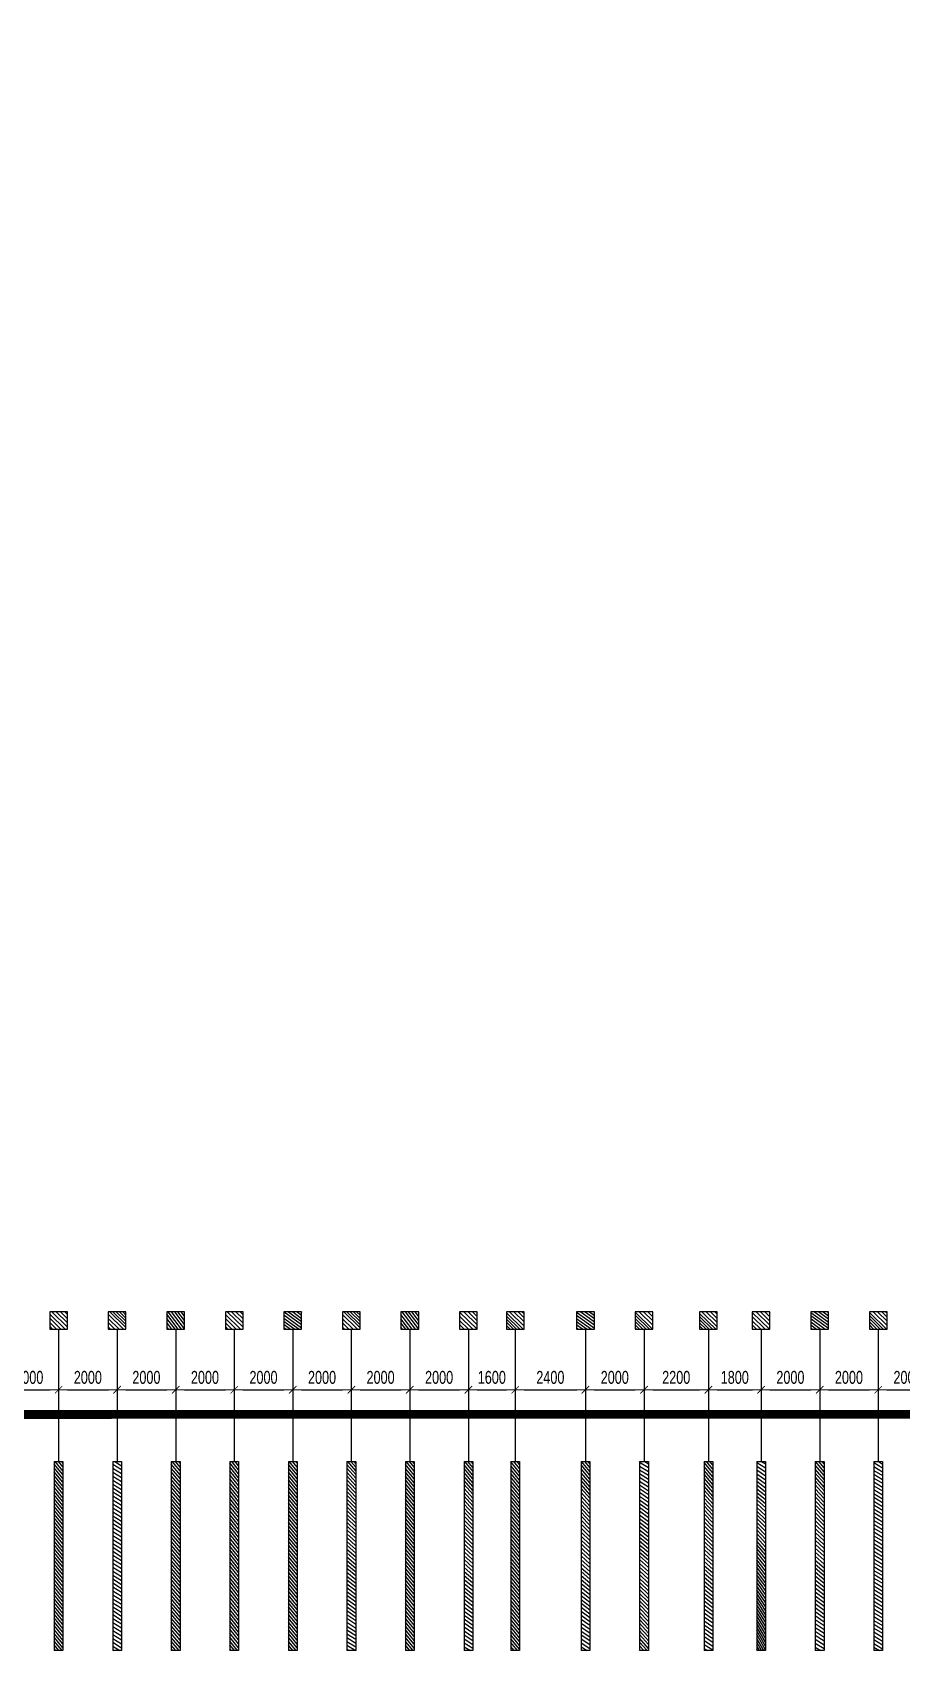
# Model space of a CAD drawing. Header units: millimetres. Extents: x -10588 to 227988, y -10588 to 100488.
# Drawn here: x 19005 to 48700, y -10588 to 44698 of the extents above; entities that cross this region are included whole.
import ezdxf

# ---------------------------------------------------------------- set-up
doc = ezdxf.new("R2010")
doc.units = ezdxf.units.MM
doc.linetypes.add('X-SITE$0$ACAD_ISO05W100', pattern=[33, 24, -3, 0, -3, 0, -3])
doc.layers.get('0').update_dxf_attribs({"lineweight": 20})
doc.layers.get('Defpoints').update_dxf_attribs({"color": 151, "lineweight": 9})
for name, color, linetype, lineweight in [('@@hatch - giaothong', 253, 'Continuous', 9), ('Landscape$0$A-HATCH', 252, 'Continuous', 18), ('NDC_S_DIM', 1, 'Continuous', 15)]:
    doc.layers.add(name, color=color, linetype=linetype, lineweight=lineweight)
doc.layers.add('A-SYM', color=7, linetype='Continuous')
doc.layers.add('X-SITE$0$A-SITE', color=2, linetype='X-SITE$0$ACAD_ISO05W100')
doc.styles.add('NDC_DIM', font='', dxfattribs={"width": 0.75})
doc.styles.get('NDC_DIM').set_extended_font_data('Dotum')
doc.dimstyles.new('NDC_dim_200', dxfattribs={"dimscale": 200, "dimtxt": 2.2, "dimasz": 1.5, "dimexe": 1.5, "dimexo": 2.5, "dimgap": 1, "dimtad": 1, "dimdec": 0, "dimzin": 0, "dimdsep": 46, "dimtxsty": 'NDC_DIM', "dimblk": 'DIMMARK', "dimcen": 0.09, "dimdle": 1.2, "dimclrd": 1, "dimclre": 1, "dimclrt": 3, "dimadec": 0, "dimazin": 0, "dimtfac": 1, "dimtdec": 0, "dimtix": 1, "dimtofl": 0, "dimtmove": 0, "dimatfit": 3, "dimfxl": 6, "dimfxlon": 1, "dimtolj": 1, "dimtzin": 0, "dimarcsym": 0})

# ---------------------------------------------------------------- blocks, each defined once
blk = doc.blocks.new('X-SITE')
at = {"layer": 'X-SITE$0$A-SITE', "const_width": 300}
blk.add_lwpolyline([(263891.6972274575, 94374.2868733796), (233890.9167651925, 124374.1597342881), (41048.81672237301, 124371.2061076554), (41031.4772981205, 26050.13213352286), (263893.9970330987, 26073.53728202902)], close=True, dxfattribs=at)
blk = doc.blocks.new('Neo_Samwoo')
at = {"layer": '@@hatch - giaothong', "lineweight": -3, "transparency": 33554559}
h = blk.add_hatch(dxfattribs=at)
h.set_pattern_fill('ANSI31', color=3, scale=750.0000000000002, angle=90.00000000000001)
h.set_pattern_definition([(135, (1742590341.413357, -434066229.3020579), (-66.29126073623884, -66.29126073623887), [])])
h.paths.add_polyline_path([(-302.44442273397, 0), (-302.44442273397, -584.009388985578), (302.44442273397, -584.009388985578), (302.44442273397, 0)])
h.paths.add_polyline_path([(150.0000001396984, 10987.54396887041), (-150.0000001396984, 10987.54396887041), (-150.0000001396984, 4527.282461116556), (150.0000001396984, 4527.282461116556)])
at = {"layer": 'Landscape$0$A-HATCH', "color": 1, "lineweight": -3}
for p, q in [((-150.0000001396984, 4527.282461116556), (-150.0000001396984, 10987.54396887041)), ((-150.0000001396984, 10987.54396887041), (150.0000001396984, 10987.54396887041)), ((150.0000001396984, 4527.282461116556), (150.0000001396984, 10987.54396887041)), ((150.0000001396984, 4527.282461116556), (-150.0000001396984, 4527.282461116556)), ((0, 0), (3.492459654808044e-07, 4527.282461116556)), ((302.44442273397, 0), (-302.44442273397, 0)), ((-302.44442273397, 0), (-302.44442273397, -584.009388985578)), ((302.44442273397, -584.009388985578), (302.44442273397, 0)), ((-302.44442273397, -584.009388985578), (302.44442273397, -584.009388985578))]:
    blk.add_line(p, q, dxfattribs=at)
blk = doc.blocks.new('DIMMARK')
at = {"layer": 'NDC_S_DIM', "color": 1}
blk.add_line((-1.5, 0), (1, 0), dxfattribs=at)
at = {"layer": 'NDC_S_DIM', "color": 2, "const_width": 0.1}
blk.add_lwpolyline([(-0.4242640687119285, -0.4242640687119285), (0.4242640687119285, 0.4242640687119285)], dxfattribs=at)
blk = doc.blocks.new('*D2600')
at = {"layer": 'Defpoints', "color": 0, "transparency": 16777216}
for p in [(17899.9999998897, -1069.454675665416), (19899.99999988976, -1069.454675819696), (19899.99999988976, -1674.894947533816)]:
    blk.add_point(p, dxfattribs=at)
at = {"layer": 'NDC_S_DIM', "color": 1, "lineweight": -2, "transparency": 16777216}
for p, q in [((17899.9999998897, -1569.454675665416), (17899.9999998897, -1974.894947533816)), ((19899.99999988976, -1569.454675819696), (19899.99999988976, -1974.894947533816)), ((18199.9999998897, -1674.894947533816), (19599.99999988976, -1674.894947533816))]:
    blk.add_line(p, q, dxfattribs=at)
at = {"layer": 'NDC_S_DIM', "color": 1, "lineweight": -2, "transparency": 16777216, "xscale": 300, "yscale": 300, "zscale": 300, "rotation": 180}
blk.add_blockref('DIMMARK', (17899.9999998897, -1674.894947533816), dxfattribs=at)
at = {"layer": 'NDC_S_DIM', "color": 1, "lineweight": -2, "transparency": 16777216, "xscale": 300, "yscale": 300, "zscale": 300}
blk.add_blockref('DIMMARK', (19899.99999988976, -1674.894947533816), dxfattribs=at)
at = {"layer": 'NDC_S_DIM', "color": 3, "transparency": 16777216, "insert": (18899.99999988973, -1254.894947533816), "char_height": 440.0000000000001, "attachment_point": 5, "style": 'NDC_DIM'}
blk.add_mtext('\\A1;2000', dxfattribs=at)
blk = doc.blocks.new('*D2601')
at = {"layer": 'Defpoints', "color": 0, "transparency": 16777216}
for p in [(19899.99999988976, -1069.454675819696), (21899.9999998897, -1069.454675973975), (21899.9999998897, -1674.894947533816)]:
    blk.add_point(p, dxfattribs=at)
at = {"layer": 'NDC_S_DIM', "color": 1, "lineweight": -2, "transparency": 16777216}
for p, q in [((19899.99999988976, -1569.454675819696), (19899.99999988976, -1974.894947533816)), ((21899.9999998897, -1569.454675973975), (21899.9999998897, -1974.894947533816)), ((20199.99999988976, -1674.894947533816), (21599.9999998897, -1674.894947533816))]:
    blk.add_line(p, q, dxfattribs=at)
at = {"layer": 'NDC_S_DIM', "color": 1, "lineweight": -2, "transparency": 16777216, "xscale": 300, "yscale": 300, "zscale": 300, "rotation": 180}
blk.add_blockref('DIMMARK', (19899.99999988976, -1674.894947533816), dxfattribs=at)
at = {"layer": 'NDC_S_DIM', "color": 1, "lineweight": -2, "transparency": 16777216, "xscale": 300, "yscale": 300, "zscale": 300}
blk.add_blockref('DIMMARK', (21899.9999998897, -1674.894947533816), dxfattribs=at)
at = {"layer": 'NDC_S_DIM', "color": 3, "transparency": 16777216, "insert": (20899.99999988973, -1254.894947533816), "char_height": 440.0000000000001, "attachment_point": 5, "style": 'NDC_DIM'}
blk.add_mtext('\\A1;2000', dxfattribs=at)
blk = doc.blocks.new('*D2602')
at = {"layer": 'Defpoints', "color": 0, "transparency": 16777216}
for p in [(21899.9999998897, -1069.454675973975), (23899.99999988976, -1069.454676128284), (23899.99999988976, -1674.894947533816)]:
    blk.add_point(p, dxfattribs=at)
at = {"layer": 'NDC_S_DIM', "color": 1, "lineweight": -2, "transparency": 16777216}
for p, q in [((21899.9999998897, -1569.454675973975), (21899.9999998897, -1974.894947533816)), ((23899.99999988976, -1569.454676128284), (23899.99999988976, -1974.894947533816)), ((22199.9999998897, -1674.894947533816), (23599.99999988976, -1674.894947533816))]:
    blk.add_line(p, q, dxfattribs=at)
at = {"layer": 'NDC_S_DIM', "color": 1, "lineweight": -2, "transparency": 16777216, "xscale": 300, "yscale": 300, "zscale": 300, "rotation": 180}
blk.add_blockref('DIMMARK', (21899.9999998897, -1674.894947533816), dxfattribs=at)
at = {"layer": 'NDC_S_DIM', "color": 1, "lineweight": -2, "transparency": 16777216, "xscale": 300, "yscale": 300, "zscale": 300}
blk.add_blockref('DIMMARK', (23899.99999988976, -1674.894947533816), dxfattribs=at)
at = {"layer": 'NDC_S_DIM', "color": 3, "transparency": 16777216, "insert": (22899.99999988973, -1254.894947533816), "char_height": 440.0000000000001, "attachment_point": 5, "style": 'NDC_DIM'}
blk.add_mtext('\\A1;2000', dxfattribs=at)
blk = doc.blocks.new('*D2603')
at = {"layer": 'Defpoints', "color": 0, "transparency": 16777216}
for p in [(23899.99999988976, -1069.454676128284), (25899.99999988976, -1069.454676282563), (25899.99999988976, -1674.894947533816)]:
    blk.add_point(p, dxfattribs=at)
at = {"layer": 'NDC_S_DIM', "color": 1, "lineweight": -2, "transparency": 16777216}
for p, q in [((23899.99999988976, -1569.454676128284), (23899.99999988976, -1974.894947533816)), ((25899.99999988976, -1569.454676282563), (25899.99999988976, -1974.894947533816)), ((24199.99999988976, -1674.894947533816), (25599.99999988976, -1674.894947533816))]:
    blk.add_line(p, q, dxfattribs=at)
at = {"layer": 'NDC_S_DIM', "color": 1, "lineweight": -2, "transparency": 16777216, "xscale": 300, "yscale": 300, "zscale": 300, "rotation": 180}
blk.add_blockref('DIMMARK', (23899.99999988976, -1674.894947533816), dxfattribs=at)
at = {"layer": 'NDC_S_DIM', "color": 1, "lineweight": -2, "transparency": 16777216, "xscale": 300, "yscale": 300, "zscale": 300}
blk.add_blockref('DIMMARK', (25899.99999988976, -1674.894947533816), dxfattribs=at)
at = {"layer": 'NDC_S_DIM', "color": 3, "transparency": 16777216, "insert": (24899.99999988976, -1254.894947533816), "char_height": 440.0000000000001, "attachment_point": 5, "style": 'NDC_DIM'}
blk.add_mtext('\\A1;2000', dxfattribs=at)
blk = doc.blocks.new('*D2658')
at = {"layer": 'Defpoints', "color": 0, "transparency": 16777216}
for p in [(25899.99999988976, -1069.454676282563), (27899.99999988976, -1069.454676436842), (27899.99999988976, -1674.894947533816)]:
    blk.add_point(p, dxfattribs=at)
at = {"layer": 'NDC_S_DIM', "color": 1, "lineweight": -2, "transparency": 16777216}
for p, q in [((25899.99999988976, -1569.454676282563), (25899.99999988976, -1974.894947533816)), ((27899.99999988976, -1569.454676436842), (27899.99999988976, -1974.894947533816)), ((26199.99999988976, -1674.894947533816), (27599.99999988976, -1674.894947533816))]:
    blk.add_line(p, q, dxfattribs=at)
at = {"layer": 'NDC_S_DIM', "color": 1, "lineweight": -2, "transparency": 16777216, "xscale": 300, "yscale": 300, "zscale": 300, "rotation": 180}
blk.add_blockref('DIMMARK', (25899.99999988976, -1674.894947533816), dxfattribs=at)
at = {"layer": 'NDC_S_DIM', "color": 1, "lineweight": -2, "transparency": 16777216, "xscale": 300, "yscale": 300, "zscale": 300}
blk.add_blockref('DIMMARK', (27899.99999988976, -1674.894947533816), dxfattribs=at)
at = {"layer": 'NDC_S_DIM', "color": 3, "transparency": 16777216, "insert": (26899.99999988976, -1254.894947533816), "char_height": 440.0000000000001, "attachment_point": 5, "style": 'NDC_DIM'}
blk.add_mtext('\\A1;2000', dxfattribs=at)
blk = doc.blocks.new('*D2659')
at = {"layer": 'Defpoints', "color": 0, "transparency": 16777216}
for p in [(27899.99999988976, -1069.454676436842), (29899.99999988976, -1069.454676591122), (29899.99999988976, -1674.894947533816)]:
    blk.add_point(p, dxfattribs=at)
at = {"layer": 'NDC_S_DIM', "color": 1, "lineweight": -2, "transparency": 16777216}
for p, q in [((27899.99999988976, -1569.454676436842), (27899.99999988976, -1974.894947533816)), ((29899.99999988976, -1569.454676591122), (29899.99999988976, -1974.894947533816)), ((28199.99999988976, -1674.894947533816), (29599.99999988976, -1674.894947533816))]:
    blk.add_line(p, q, dxfattribs=at)
at = {"layer": 'NDC_S_DIM', "color": 1, "lineweight": -2, "transparency": 16777216, "xscale": 300, "yscale": 300, "zscale": 300, "rotation": 180}
blk.add_blockref('DIMMARK', (27899.99999988976, -1674.894947533816), dxfattribs=at)
at = {"layer": 'NDC_S_DIM', "color": 1, "lineweight": -2, "transparency": 16777216, "xscale": 300, "yscale": 300, "zscale": 300}
blk.add_blockref('DIMMARK', (29899.99999988976, -1674.894947533816), dxfattribs=at)
at = {"layer": 'NDC_S_DIM', "color": 3, "transparency": 16777216, "insert": (28899.99999988976, -1254.894947533816), "char_height": 440.0000000000001, "attachment_point": 5, "style": 'NDC_DIM'}
blk.add_mtext('\\A1;2000', dxfattribs=at)
blk = doc.blocks.new('*D2660')
at = {"layer": 'Defpoints', "color": 0, "transparency": 16777216}
for p in [(29899.99999988976, -1069.454676591122), (31899.99999988976, -1069.454676745401), (31899.99999988976, -1674.894947533816)]:
    blk.add_point(p, dxfattribs=at)
at = {"layer": 'NDC_S_DIM', "color": 1, "lineweight": -2, "transparency": 16777216}
for p, q in [((29899.99999988976, -1569.454676591122), (29899.99999988976, -1974.894947533816)), ((31899.99999988976, -1569.454676745401), (31899.99999988976, -1974.894947533816)), ((30199.99999988976, -1674.894947533816), (31599.99999988976, -1674.894947533816))]:
    blk.add_line(p, q, dxfattribs=at)
at = {"layer": 'NDC_S_DIM', "color": 1, "lineweight": -2, "transparency": 16777216, "xscale": 300, "yscale": 300, "zscale": 300, "rotation": 180}
blk.add_blockref('DIMMARK', (29899.99999988976, -1674.894947533816), dxfattribs=at)
at = {"layer": 'NDC_S_DIM', "color": 1, "lineweight": -2, "transparency": 16777216, "xscale": 300, "yscale": 300, "zscale": 300}
blk.add_blockref('DIMMARK', (31899.99999988976, -1674.894947533816), dxfattribs=at)
at = {"layer": 'NDC_S_DIM', "color": 3, "transparency": 16777216, "insert": (30899.99999988976, -1254.894947533816), "char_height": 440.0000000000001, "attachment_point": 5, "style": 'NDC_DIM'}
blk.add_mtext('\\A1;2000', dxfattribs=at)
blk = doc.blocks.new('*D2661')
at = {"layer": 'Defpoints', "color": 0, "transparency": 16777216}
for p in [(31899.99999988976, -1069.454676745401), (33899.99999988975, -1069.45467689971), (33899.99999988975, -1674.894947533816)]:
    blk.add_point(p, dxfattribs=at)
at = {"layer": 'NDC_S_DIM', "color": 1, "lineweight": -2, "transparency": 16777216}
for p, q in [((31899.99999988976, -1569.454676745401), (31899.99999988976, -1974.894947533816)), ((33899.99999988975, -1569.45467689971), (33899.99999988975, -1974.894947533816)), ((32199.99999988976, -1674.894947533816), (33599.99999988975, -1674.894947533816))]:
    blk.add_line(p, q, dxfattribs=at)
at = {"layer": 'NDC_S_DIM', "color": 1, "lineweight": -2, "transparency": 16777216, "xscale": 300, "yscale": 300, "zscale": 300, "rotation": 180}
blk.add_blockref('DIMMARK', (31899.99999988976, -1674.894947533816), dxfattribs=at)
at = {"layer": 'NDC_S_DIM', "color": 1, "lineweight": -2, "transparency": 16777216, "xscale": 300, "yscale": 300, "zscale": 300}
blk.add_blockref('DIMMARK', (33899.99999988975, -1674.894947533816), dxfattribs=at)
at = {"layer": 'NDC_S_DIM', "color": 3, "transparency": 16777216, "insert": (32899.99999988975, -1254.894947533816), "char_height": 440.0000000000001, "attachment_point": 5, "style": 'NDC_DIM'}
blk.add_mtext('\\A1;2000', dxfattribs=at)
blk = doc.blocks.new('*D2662')
at = {"layer": 'Defpoints', "color": 0, "transparency": 16777216}
for p in [(33899.99999988975, -1069.45467689971), (35499.99999988975, -1069.45467702311), (35499.99999988975, -1674.894947533816)]:
    blk.add_point(p, dxfattribs=at)
at = {"layer": 'NDC_S_DIM', "color": 1, "lineweight": -2, "transparency": 16777216}
for p, q in [((33899.99999988975, -1569.45467689971), (33899.99999988975, -1974.894947533816)), ((35499.99999988975, -1569.45467702311), (35499.99999988975, -1974.894947533816)), ((34199.99999988975, -1674.894947533816), (35199.99999988975, -1674.894947533816))]:
    blk.add_line(p, q, dxfattribs=at)
at = {"layer": 'NDC_S_DIM', "color": 1, "lineweight": -2, "transparency": 16777216, "xscale": 300, "yscale": 300, "zscale": 300, "rotation": 180}
blk.add_blockref('DIMMARK', (33899.99999988975, -1674.894947533816), dxfattribs=at)
at = {"layer": 'NDC_S_DIM', "color": 1, "lineweight": -2, "transparency": 16777216, "xscale": 300, "yscale": 300, "zscale": 300}
blk.add_blockref('DIMMARK', (35499.99999988975, -1674.894947533816), dxfattribs=at)
at = {"layer": 'NDC_S_DIM', "color": 3, "transparency": 16777216, "insert": (34699.99999988975, -1254.894947533816), "char_height": 440.0000000000001, "attachment_point": 5, "style": 'NDC_DIM'}
blk.add_mtext('\\A1;1600', dxfattribs=at)
blk = doc.blocks.new('*D2663')
at = {"layer": 'Defpoints', "color": 0, "transparency": 16777216}
for p in [(35499.99999988975, -1069.45467702311), (37899.99999988975, -1069.454677208269), (37899.99999988975, -1674.894947533816)]:
    blk.add_point(p, dxfattribs=at)
at = {"layer": 'NDC_S_DIM', "color": 1, "lineweight": -2, "transparency": 16777216}
for p, q in [((35499.99999988975, -1569.45467702311), (35499.99999988975, -1974.894947533816)), ((37899.99999988975, -1569.454677208269), (37899.99999988975, -1974.894947533816)), ((35799.99999988975, -1674.894947533816), (37599.99999988975, -1674.894947533816))]:
    blk.add_line(p, q, dxfattribs=at)
at = {"layer": 'NDC_S_DIM', "color": 1, "lineweight": -2, "transparency": 16777216, "xscale": 300, "yscale": 300, "zscale": 300, "rotation": 180}
blk.add_blockref('DIMMARK', (35499.99999988975, -1674.894947533816), dxfattribs=at)
at = {"layer": 'NDC_S_DIM', "color": 1, "lineweight": -2, "transparency": 16777216, "xscale": 300, "yscale": 300, "zscale": 300}
blk.add_blockref('DIMMARK', (37899.99999988975, -1674.894947533816), dxfattribs=at)
at = {"layer": 'NDC_S_DIM', "color": 3, "transparency": 16777216, "insert": (36699.99999988975, -1254.894947533816), "char_height": 440.0000000000001, "attachment_point": 5, "style": 'NDC_DIM'}
blk.add_mtext('\\A1;2400', dxfattribs=at)
blk = doc.blocks.new('*D2664')
at = {"layer": 'Defpoints', "color": 0, "transparency": 16777216}
for p in [(37899.99999988975, -1069.454677208269), (39899.99999988975, -1069.454677362548), (39899.99999988975, -1674.894947533816)]:
    blk.add_point(p, dxfattribs=at)
at = {"layer": 'NDC_S_DIM', "color": 1, "lineweight": -2, "transparency": 16777216}
for p, q in [((37899.99999988975, -1569.454677208269), (37899.99999988975, -1974.894947533816)), ((39899.99999988975, -1569.454677362548), (39899.99999988975, -1974.894947533816)), ((38199.99999988975, -1674.894947533816), (39599.99999988975, -1674.894947533816))]:
    blk.add_line(p, q, dxfattribs=at)
at = {"layer": 'NDC_S_DIM', "color": 1, "lineweight": -2, "transparency": 16777216, "xscale": 300, "yscale": 300, "zscale": 300, "rotation": 180}
blk.add_blockref('DIMMARK', (37899.99999988975, -1674.894947533816), dxfattribs=at)
at = {"layer": 'NDC_S_DIM', "color": 1, "lineweight": -2, "transparency": 16777216, "xscale": 300, "yscale": 300, "zscale": 300}
blk.add_blockref('DIMMARK', (39899.99999988975, -1674.894947533816), dxfattribs=at)
at = {"layer": 'NDC_S_DIM', "color": 3, "transparency": 16777216, "insert": (38899.99999988975, -1254.894947533816), "char_height": 440.0000000000001, "attachment_point": 5, "style": 'NDC_DIM'}
blk.add_mtext('\\A1;2000', dxfattribs=at)
blk = doc.blocks.new('*D2665')
at = {"layer": 'Defpoints', "color": 0, "transparency": 16777216}
for p in [(39899.99999988975, -1069.454677362548), (42099.99999988975, -1069.454677532252), (42099.99999988975, -1674.894947533816)]:
    blk.add_point(p, dxfattribs=at)
at = {"layer": 'NDC_S_DIM', "color": 1, "lineweight": -2, "transparency": 16777216}
for p, q in [((39899.99999988975, -1569.454677362548), (39899.99999988975, -1974.894947533816)), ((42099.99999988975, -1569.454677532252), (42099.99999988975, -1974.894947533816)), ((40199.99999988975, -1674.894947533816), (41799.99999988975, -1674.894947533816))]:
    blk.add_line(p, q, dxfattribs=at)
at = {"layer": 'NDC_S_DIM', "color": 1, "lineweight": -2, "transparency": 16777216, "xscale": 300, "yscale": 300, "zscale": 300, "rotation": 180}
blk.add_blockref('DIMMARK', (39899.99999988975, -1674.894947533816), dxfattribs=at)
at = {"layer": 'NDC_S_DIM', "color": 1, "lineweight": -2, "transparency": 16777216, "xscale": 300, "yscale": 300, "zscale": 300}
blk.add_blockref('DIMMARK', (42099.99999988975, -1674.894947533816), dxfattribs=at)
at = {"layer": 'NDC_S_DIM', "color": 3, "transparency": 16777216, "insert": (40999.99999988975, -1254.894947533816), "char_height": 440.0000000000001, "attachment_point": 5, "style": 'NDC_DIM'}
blk.add_mtext('\\A1;2200', dxfattribs=at)
blk = doc.blocks.new('*D2666')
at = {"layer": 'Defpoints', "color": 0, "transparency": 16777216}
for p in [(42099.99999988975, -1069.454677532252), (43899.99999988975, -1069.454677671107), (43899.99999988975, -1674.894947533816)]:
    blk.add_point(p, dxfattribs=at)
at = {"layer": 'NDC_S_DIM', "color": 1, "lineweight": -2, "transparency": 16777216}
for p, q in [((42099.99999988975, -1569.454677532252), (42099.99999988975, -1974.894947533816)), ((43899.99999988975, -1569.454677671107), (43899.99999988975, -1974.894947533816)), ((42399.99999988975, -1674.894947533816), (43599.99999988975, -1674.894947533816))]:
    blk.add_line(p, q, dxfattribs=at)
at = {"layer": 'NDC_S_DIM', "color": 1, "lineweight": -2, "transparency": 16777216, "xscale": 300, "yscale": 300, "zscale": 300, "rotation": 180}
blk.add_blockref('DIMMARK', (42099.99999988975, -1674.894947533816), dxfattribs=at)
at = {"layer": 'NDC_S_DIM', "color": 1, "lineweight": -2, "transparency": 16777216, "xscale": 300, "yscale": 300, "zscale": 300}
blk.add_blockref('DIMMARK', (43899.99999988975, -1674.894947533816), dxfattribs=at)
at = {"layer": 'NDC_S_DIM', "color": 3, "transparency": 16777216, "insert": (42999.99999988975, -1254.894947533816), "char_height": 440.0000000000001, "attachment_point": 5, "style": 'NDC_DIM'}
blk.add_mtext('\\A1;1800', dxfattribs=at)
blk = doc.blocks.new('*D2622')
at = {"layer": 'Defpoints', "color": 0, "transparency": 16777216}
for p in [(43899.99999988975, -1069.454677671107), (45899.99999988975, -1069.454677825415), (45899.99999988975, -1674.894947533816)]:
    blk.add_point(p, dxfattribs=at)
at = {"layer": 'NDC_S_DIM', "color": 1, "lineweight": -2, "transparency": 16777216}
for p, q in [((43899.99999988975, -1569.454677671107), (43899.99999988975, -1974.894947533816)), ((45899.99999988975, -1569.454677825415), (45899.99999988975, -1974.894947533816)), ((44199.99999988975, -1674.894947533816), (45599.99999988975, -1674.894947533816))]:
    blk.add_line(p, q, dxfattribs=at)
at = {"layer": 'NDC_S_DIM', "color": 1, "lineweight": -2, "transparency": 16777216, "xscale": 300, "yscale": 300, "zscale": 300, "rotation": 180}
blk.add_blockref('DIMMARK', (43899.99999988975, -1674.894947533816), dxfattribs=at)
at = {"layer": 'NDC_S_DIM', "color": 1, "lineweight": -2, "transparency": 16777216, "xscale": 300, "yscale": 300, "zscale": 300}
blk.add_blockref('DIMMARK', (45899.99999988975, -1674.894947533816), dxfattribs=at)
at = {"layer": 'NDC_S_DIM', "color": 3, "transparency": 16777216, "insert": (44899.99999988975, -1254.894947533816), "char_height": 440.0000000000001, "attachment_point": 5, "style": 'NDC_DIM'}
blk.add_mtext('\\A1;2000', dxfattribs=at)
blk = doc.blocks.new('*D2623')
at = {"layer": 'Defpoints', "color": 0, "transparency": 16777216}
for p in [(45899.99999988975, -1069.454677825415), (47899.99999988975, -1069.454677979695), (47899.99999988975, -1674.894947533816)]:
    blk.add_point(p, dxfattribs=at)
at = {"layer": 'NDC_S_DIM', "color": 1, "lineweight": -2, "transparency": 16777216}
for p, q in [((45899.99999988975, -1569.454677825415), (45899.99999988975, -1974.894947533816)), ((47899.99999988975, -1569.454677979695), (47899.99999988975, -1974.894947533816)), ((46199.99999988975, -1674.894947533816), (47599.99999988975, -1674.894947533816))]:
    blk.add_line(p, q, dxfattribs=at)
at = {"layer": 'NDC_S_DIM', "color": 1, "lineweight": -2, "transparency": 16777216, "xscale": 300, "yscale": 300, "zscale": 300, "rotation": 180}
blk.add_blockref('DIMMARK', (45899.99999988975, -1674.894947533816), dxfattribs=at)
at = {"layer": 'NDC_S_DIM', "color": 1, "lineweight": -2, "transparency": 16777216, "xscale": 300, "yscale": 300, "zscale": 300}
blk.add_blockref('DIMMARK', (47899.99999988975, -1674.894947533816), dxfattribs=at)
at = {"layer": 'NDC_S_DIM', "color": 3, "transparency": 16777216, "insert": (46899.99999988975, -1254.894947533816), "char_height": 440.0000000000001, "attachment_point": 5, "style": 'NDC_DIM'}
blk.add_mtext('\\A1;2000', dxfattribs=at)
blk = doc.blocks.new('*D2624')
at = {"layer": 'Defpoints', "color": 0, "transparency": 16777216}
for p in [(47899.99999988975, -1069.454677979695), (49899.99999988975, -1069.454678133974), (49899.99999988975, -1674.894947533816)]:
    blk.add_point(p, dxfattribs=at)
at = {"layer": 'NDC_S_DIM', "color": 1, "lineweight": -2, "transparency": 16777216}
for p, q in [((47899.99999988975, -1569.454677979695), (47899.99999988975, -1974.894947533816)), ((49899.99999988975, -1569.454678133974), (49899.99999988975, -1974.894947533816)), ((48199.99999988975, -1674.894947533816), (49599.99999988975, -1674.894947533816))]:
    blk.add_line(p, q, dxfattribs=at)
at = {"layer": 'NDC_S_DIM', "color": 1, "lineweight": -2, "transparency": 16777216, "xscale": 300, "yscale": 300, "zscale": 300, "rotation": 180}
blk.add_blockref('DIMMARK', (47899.99999988975, -1674.894947533816), dxfattribs=at)
at = {"layer": 'NDC_S_DIM', "color": 1, "lineweight": -2, "transparency": 16777216, "xscale": 300, "yscale": 300, "zscale": 300}
blk.add_blockref('DIMMARK', (49899.99999988975, -1674.894947533816), dxfattribs=at)
at = {"layer": 'NDC_S_DIM', "color": 3, "transparency": 16777216, "insert": (48899.99999988975, -1254.894947533816), "char_height": 440.0000000000001, "attachment_point": 5, "style": 'NDC_DIM'}
blk.add_mtext('\\A1;2000', dxfattribs=at)

msp = doc.modelspace()

# ---------------------------------------------------------------- block references
msp.add_blockref('X-SITE', (-43848.81672237068, -28571.20610765414))
at = {"layer": 'A-SYM', "rotation": 180}
for p in [(19900.00000000309, 400.0000000012806), (21900.00000000309, 400.0000000012806), (23900.00000000309, 400.0000000012806), (25900.00000000309, 400.0000000012806), (27900.00000000309, 400.0000000012806), (29900.00000000309, 400.0000000012806), (31900.00000000309, 400.0000000012806), (33900.00000000309, 400.0000000012806), (35500.00000000309, 400.0000000012806), (37900.00000000309, 400.0000000012806), (39900.00000000309, 400.0000000012806), (42100.00000000309, 400.0000000012806), (43900.00000000309, 400.0000000012806), (45900.00000000309, 400.0000000012806), (47900.00000000309, 400.0000000012806)]:
    msp.add_blockref('Neo_Samwoo', p, dxfattribs=at)

# ---------------------------------------------------------------- dimensions: what is measured, and where the dimension line sits
at = {"layer": 'NDC_S_DIM'}
for base, p1, p2, picture, middle in [((19899.99999988976, -1674.894947533816), (17899.9999998897, -1069.454675665416), (19899.99999988976, -1069.454675819696), '*D2600', (18899.99999988973, -1254.894947533816)), ((21899.9999998897, -1674.894947533816), (19899.99999988976, -1069.454675819696), (21899.9999998897, -1069.454675973975), '*D2601', (20899.99999988973, -1254.894947533816)), ((23899.99999988976, -1674.894947533816), (21899.9999998897, -1069.454675973975), (23899.99999988976, -1069.454676128284), '*D2602', (22899.99999988973, -1254.894947533816)), ((25899.99999988976, -1674.894947533816), (23899.99999988976, -1069.454676128284), (25899.99999988976, -1069.454676282563), '*D2603', (24899.99999988976, -1254.894947533816)), ((27899.99999988976, -1674.894947533816), (25899.99999988976, -1069.454676282563), (27899.99999988976, -1069.454676436842), '*D2658', (26899.99999988976, -1254.894947533816)), ((29899.99999988976, -1674.894947533816), (27899.99999988976, -1069.454676436842), (29899.99999988976, -1069.454676591122), '*D2659', (28899.99999988976, -1254.894947533816)), ((31899.99999988976, -1674.894947533816), (29899.99999988976, -1069.454676591122), (31899.99999988976, -1069.454676745401), '*D2660', (30899.99999988976, -1254.894947533816)), ((33899.99999988975, -1674.894947533816), (31899.99999988976, -1069.454676745401), (33899.99999988975, -1069.45467689971), '*D2661', (32899.99999988975, -1254.894947533816)), ((35499.99999988975, -1674.894947533816), (33899.99999988975, -1069.45467689971), (35499.99999988975, -1069.45467702311), '*D2662', (34699.99999988975, -1254.894947533816)), ((37899.99999988975, -1674.894947533816), (35499.99999988975, -1069.45467702311), (37899.99999988975, -1069.454677208269), '*D2663', (36699.99999988975, -1254.894947533816)), ((39899.99999988975, -1674.894947533816), (37899.99999988975, -1069.454677208269), (39899.99999988975, -1069.454677362548), '*D2664', (38899.99999988975, -1254.894947533816)), ((42099.99999988975, -1674.894947533816), (39899.99999988975, -1069.454677362548), (42099.99999988975, -1069.454677532252), '*D2665', (40999.99999988975, -1254.894947533816)), ((43899.99999988975, -1674.894947533816), (42099.99999988975, -1069.454677532252), (43899.99999988975, -1069.454677671107), '*D2666', (42999.99999988975, -1254.894947533816)), ((45899.99999988975, -1674.894947533816), (43899.99999988975, -1069.454677671107), (45899.99999988975, -1069.454677825415), '*D2622', (44899.99999988975, -1254.894947533816)), ((47899.99999988975, -1674.894947533816), (45899.99999988975, -1069.454677825415), (47899.99999988975, -1069.454677979695), '*D2623', (46899.99999988975, -1254.894947533816)), ((49899.99999988975, -1674.894947533816), (47899.99999988975, -1069.454677979695), (49899.99999988975, -1069.454678133974), '*D2624', (48899.99999988975, -1254.894947533816))]:
    dim = msp.add_linear_dim(base=base, p1=p1, p2=p2, dimstyle='NDC_dim_200', override={"dimtmove": 1}, dxfattribs=at)
    dim.commit()
    dim.dimension.update_dxf_attribs({"geometry": picture, "text_midpoint": middle})

doc.saveas('drawing.dxf')
